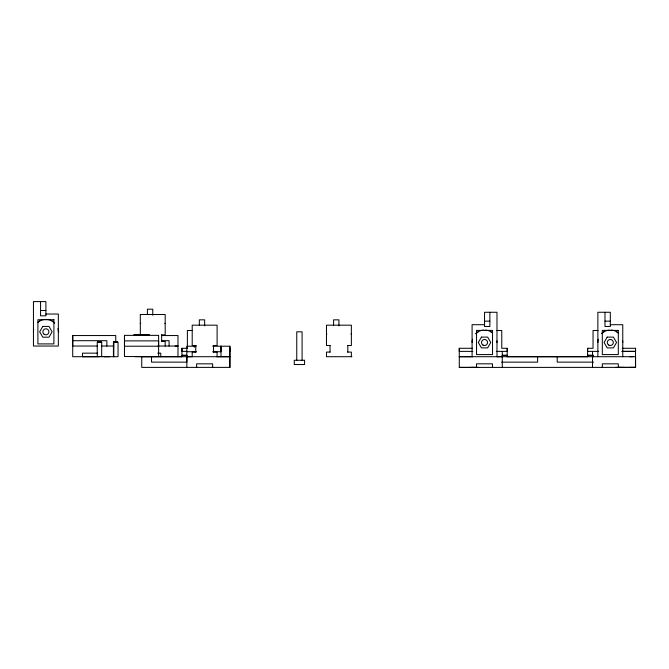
<?xml version="1.0" encoding="UTF-8"?>
<svg xmlns="http://www.w3.org/2000/svg" width="669" height="669" viewBox="0 0 669 669"><rect width="100%" height="100%" fill="white"/><g stroke="black" fill="none" stroke-linecap="round" stroke-linejoin="round"><path stroke-width="1" d="M115.754 342.603L115.754 335.545L72.72 335.545L72.72 356.711L118.045 356.711L118.053 342.486L113.429 342.486L113.429 356.711M106.864 346.04L106.864 340.705L72.72 340.705M113.78 356.711L113.889 341.775L113.922 342.486M114.19 342.486L114.073 341.775M114.198 342.486L114.29 341.775M114.382 342.486L114.466 341.775M114.516 342.486L114.558 341.775M114.733 342.486L114.708 341.775M114.859 342.486L114.825 341.775M115.026 342.486L114.909 341.775M115.093 342.486L115.093 341.775M115.193 342.486L115.227 341.775M115.319 342.486L115.352 341.775M115.478 342.486L115.478 341.775M115.678 342.486L115.653 341.775M115.913 342.486L115.938 341.775M116.113 342.486L116.03 341.775M116.222 342.486L116.247 341.775M116.289 341.775L116.423 342.486L116.439 341.775M116.699 342.486L116.674 341.775M116.799 342.486L116.832 341.775L116.933 342.486M117.108 342.486L117.083 341.775M117.192 342.486L117.217 341.775M117.326 342.486L117.326 341.775M117.585 342.486L117.585 341.775L113.872 341.775M124.476 335.37L124.476 356.544L158.62 356.544L158.62 335.361L124.476 335.37L124.476 346.216L158.612 346.216L158.612 340.881L124.476 340.881M169.09 346.04L169.09 340.705L161.848 340.705M177.979 356.711L177.979 335.545L161.589 335.545M186.894 355.339L181.96 355.331L181.96 356.711L134.954 356.711M187.379 348.281L181.951 348.281L181.951 351.376L187.161 351.376M186.852 367.381L186.852 355.381L181.96 355.356M220.996 356.711L220.996 346.216L220.996 351.735L212.717 351.727M229.885 346.224L229.868 367.406L229.885 346.216L212.717 346.216M472.481 348.29L459.277 348.29L459.277 367.406L635.55 367.381L635.55 356.711L592.517 356.711L592.517 351.376M502.294 351.384L502.294 356.711L497.167 356.711M597.994 330.511L593.043 330.511L593.043 348.29L587.616 348.29L587.625 356.711L507.194 356.711L507.194 348.29L501.767 348.29L501.767 330.511L496.816 330.511M472.582 356.711L459.26 356.711L587.625 356.711L587.625 355.339L593.545 355.348M587.616 348.29L587.616 351.376L598.663 351.376M592.517 367.381L592.517 355.381M459.277 348.29L459.269 351.376L472.816 351.376M587.625 355.339L593.545 355.356M629.37 367.39L635.55 367.381L635.533 348.29L622.329 348.29M37.899 322.399L39.672 321.036M478.318 331.707L475.734 333.689A12.443 12.443 0 0 1 483.729 330.068M604.09 331.707L601.515 333.689A12.443 12.443 0 0 1 609.509 330.068M502.252 355.339L507.194 355.356L502.252 355.356L502.294 367.381M470.616 367.39L478.945 367.381M615.873 367.381L628.668 367.39M40.558 310.483L45.893 310.483M45.893 314.037L58.345 314.037L58.345 346.04L33.45 346.04L33.45 301.594L45.893 301.594L45.893 315.818L40.558 315.818L40.558 301.594M484.54 321.153L489.867 321.153M604.985 321.153L610.312 321.153M140.306 323.395L140.724 323.395M164.775 323.395L165.193 323.395M484.54 324.708L472.088 324.708L472.088 356.711M610.312 324.708L622.764 324.708L622.764 356.711M192.329 330.503L187.379 330.503L187.379 347.311M58.872 331.816L58.345 331.816A12.443 12.443 0 0 0 57.919 328.596M326.48 334.065L326.898 334.065M350.949 334.065L351.367 334.065M145.14 334.667L134.101 334.667L134.101 335.378M149.062 334.651L145.282 334.667L145.282 335.378M161.547 334.851L165.193 334.851L165.193 314.505L140.306 314.505L140.323 335.361M161.547 341.416L165.193 341.416L165.193 346.04M97.549 341.6L101.128 341.6M196.067 345.522L192.204 345.522L192.204 325.176L217.099 325.176L217.099 345.522L213.235 345.522M330.126 345.522L326.48 345.522L326.48 325.176L351.367 325.176L351.367 345.522L347.512 345.522M175.161 346.04L177.979 346.04L157.934 346.04M97.557 346.04L72.72 346.04L72.729 335.545M101.412 346.04L113.705 346.04M196.168 346.216L186.852 346.224L186.852 362.138L151.537 362.13L151.537 356.711M496.323 351.384L507.194 351.376L507.194 348.29M621.994 351.376L635.542 351.376L635.533 348.29M622.086 351.384L635.542 351.384M186.852 351.735L196.168 351.727M196.067 352.086L192.204 352.086L192.204 356.711M213.235 352.086L217.099 352.086L217.099 356.711M330.126 352.086L326.48 352.086L326.48 356.711L351.902 356.711M347.512 352.086L351.367 352.086L351.367 356.711M97.523 353.157L82.521 353.157L82.521 356.711L98.519 356.711M157.75 353.157L160.752 353.157L160.752 356.711M104.021 356.719L109.708 356.719M229.885 367.381L141.744 367.39L141.744 356.711L192.028 356.711M216.856 356.711L229.885 356.711L186.852 356.711M629.772 356.711L632.882 356.711M501.583 362.138L537.617 362.138L537.617 356.711M593.579 362.138L557.202 362.138L557.202 356.711M465.44 367.39L459.26 367.381M466.142 367.39L476.495 367.381L476.495 363.827L492.493 363.827L492.493 367.381M629.119 367.39L635.55 367.381M587.616 356.694L593.545 356.702M624.194 367.39L618.315 367.381L618.315 363.827L602.317 363.827L602.317 367.381M616.542 331.707L618.315 333.078M490.762 331.707L492.535 333.078M52.115 321.036L54.699 323.018A12.443 12.443 0 0 0 46.705 319.397M507.186 355.339L507.194 356.694M229.868 348.281L229.877 351.376M181.951 348.281L181.96 356.711M604.985 312.264L604.985 326.489L610.312 326.489L610.312 312.264L597.869 312.264L597.869 356.711M496.983 356.711L496.983 312.264L484.54 312.264L484.54 326.489L489.867 326.489L489.867 312.264M347.813 345.522L347.813 352.086M338.924 325.937L338.924 319.841L333.588 319.841L333.588 325.176M330.034 345.522L330.034 352.086M302.087 360.273L302.087 331.824L296.752 331.824L296.752 360.273M213.545 345.522L213.545 352.086M212.65 367.381L212.65 363.827L196.653 363.827L196.653 367.381M204.655 325.937L204.655 319.841L199.32 319.841L199.32 325.176M195.766 345.522L195.766 352.086M194.311 345.355L194.311 347.311M161.639 334.851L161.639 341.416M152.749 315.266L152.749 309.17L147.414 309.17L147.414 314.505M148.97 334.651L149.062 335.361M148.568 334.651L148.568 335.361M148.326 334.651L148.367 335.361M147.899 334.651L147.899 335.361M147.69 334.651L147.707 335.361M147.523 334.651L147.481 335.361M147.397 335.378L147.305 334.651L147.155 335.378M147.071 334.651L147.029 335.361M146.954 334.667L146.921 335.378M146.728 334.667L146.728 335.378M146.703 334.667L146.703 335.378M146.503 334.667L146.503 335.378M146.31 334.651L146.327 335.378M146.185 335.378L146.185 334.667L146.068 335.378M145.984 334.667L145.917 335.378M145.775 334.651L145.825 335.378M145.131 334.651L145.14 335.378M144.997 334.651L145.006 335.361M144.889 334.651L144.889 335.361M144.738 334.651L144.738 335.361M144.546 334.651L144.487 335.361M144.379 334.651L144.379 335.361L144.236 334.651M144.069 334.651L144.069 335.361M143.894 334.651L143.81 335.361M143.76 334.651L143.76 335.361M143.584 334.651L143.584 335.361M143.4 334.651L143.467 335.378M143.25 334.651L143.3 335.378M143.133 334.651L143.116 335.378L142.99 334.651M142.89 334.667L142.898 335.378M142.489 334.651L142.48 335.378M142.305 334.667L142.305 335.378M142.062 334.651L142.062 335.361M141.895 334.651L141.895 335.361M141.728 334.651L141.728 335.361M141.619 334.651L141.56 335.361M141.477 334.651L141.477 335.361M141.351 334.651L141.368 335.361M141.176 334.651L141.251 335.361M140.967 334.651L140.967 335.361M140.816 334.651L140.816 335.361M140.707 334.651L140.707 335.361M140.515 334.651L140.515 335.361M140.172 335.361L140.172 334.651L140.038 335.361M139.93 334.651L139.913 335.361L139.771 334.651M139.629 334.651L139.737 335.361M139.503 334.651L139.503 335.361M139.395 334.651L139.336 335.378M139.311 334.651L139.244 335.361M139.185 334.651L139.152 335.378M138.96 334.667L139.001 335.378M138.859 334.667L138.859 335.378M138.734 334.667L138.751 335.378M138.583 334.651L138.6 335.378M138.458 334.667L138.458 335.378M138.332 334.667L138.224 335.378L138.157 334.651M137.99 334.651L137.99 335.361M137.864 334.651L137.822 335.361M137.714 334.651L137.655 335.361M137.571 334.651L137.571 335.361M137.446 334.651L137.463 335.361M137.346 335.361L137.254 334.651L137.212 335.361M137.061 334.651L137.061 335.361M136.911 334.651L136.911 335.361M136.727 334.651L136.802 335.361M136.61 334.651L136.61 335.361M136.426 334.651L136.417 335.361M136.267 334.651L136.267 335.361M136.233 334.651L136.133 335.361M136.008 334.651L136.024 335.361M135.866 334.651L135.907 335.361M135.832 334.651L135.723 335.361M135.598 334.651L135.598 335.361M135.489 334.651L135.431 335.378M135.406 334.651L135.339 335.361M135.28 334.651L135.247 335.378M135.054 334.667L135.054 335.378M134.954 334.667L134.954 335.378M134.728 334.667L134.845 335.378M134.653 334.667L134.603 335.378M134.553 334.667L134.544 335.378M134.427 334.667L134.318 335.378M134.226 334.667L134.226 335.378M101.027 341.6L101.061 342.311M100.986 342.311L100.86 341.6L100.743 342.311M100.659 341.6L100.659 342.311M100.576 341.6L100.534 342.311M100.425 341.6L100.4 342.311M100.208 341.6L100.233 342.311M100.141 341.6L100.032 342.311M99.965 341.6L99.94 342.311M99.765 341.6L99.873 342.311M99.698 342.311L99.648 341.6L99.581 342.311M99.413 341.6L99.347 342.311M99.288 341.6L99.238 342.311M99.137 341.6L99.146 342.311M98.995 341.6L99.029 342.311M98.887 341.6L98.828 342.311L98.652 341.6M98.627 341.6L98.519 342.311L98.402 341.6M98.268 341.6L98.301 342.311M98.201 341.6L98.209 342.311M98.042 341.6L97.933 342.311M97.866 341.6L97.799 342.311M97.724 341.6L97.674 342.311L97.624 341.6M33.45 331.816A12.443 12.443 0 0 1 33.693 329.382M38.317 321.94A12.443 12.443 0 0 1 45.082 319.397M597.869 342.486A12.443 12.443 0 0 1 598.295 339.267M611.123 330.068A12.443 12.443 0 0 1 617.888 332.618M622.655 340.864A12.443 12.443 0 0 1 622.764 342.486M472.088 342.486A12.443 12.443 0 0 1 472.515 339.267M485.351 330.068A12.443 12.443 0 0 1 492.116 332.618M496.875 340.864A12.443 12.443 0 0 1 496.983 342.486M42.783 326.43L39.672 331.816L42.783 337.201L49.004 337.201L52.115 331.816L49.004 326.43L42.783 326.43M481.429 337.101L478.318 342.486L481.429 347.88L487.651 347.88L490.762 342.486L487.651 337.101L481.429 337.101M607.201 337.101L604.09 342.486L607.201 347.88L613.431 347.88L616.542 342.486L613.431 337.101L607.201 337.101M53.896 319.723L37.899 319.723L37.899 343.908L53.896 343.908L53.896 319.723M492.535 330.402L476.537 330.402L476.537 354.578L492.535 354.578L492.535 330.402M618.315 330.402L602.317 330.402L602.317 354.578L618.315 354.578L618.315 330.402M101.688 342.311L97.248 342.311L97.248 356.535L101.688 356.535L101.688 342.311M304.571 360.273L294.268 360.273L294.268 364.538L304.571 364.538L304.571 360.273M148.125 335.361L148.125 334.651L148.092 335.361M142.673 335.378L142.673 334.667L142.656 335.378M43.761 333.956A3.019 3.019 0 0 0 48.812 332.602A3.019 3.019 0 0 0 45.116 328.897A3.019 3.019 0 0 0 43.761 333.956M608.807 345.104A3.019 3.019 0 0 0 613.339 342.486A3.019 3.019 0 0 0 608.807 339.869A3.019 3.019 0 0 0 608.807 345.104M483.026 345.104A3.019 3.019 0 0 0 487.559 342.486A3.019 3.019 0 0 0 483.026 339.869A3.019 3.019 0 0 0 483.026 345.104"/></g></svg>
